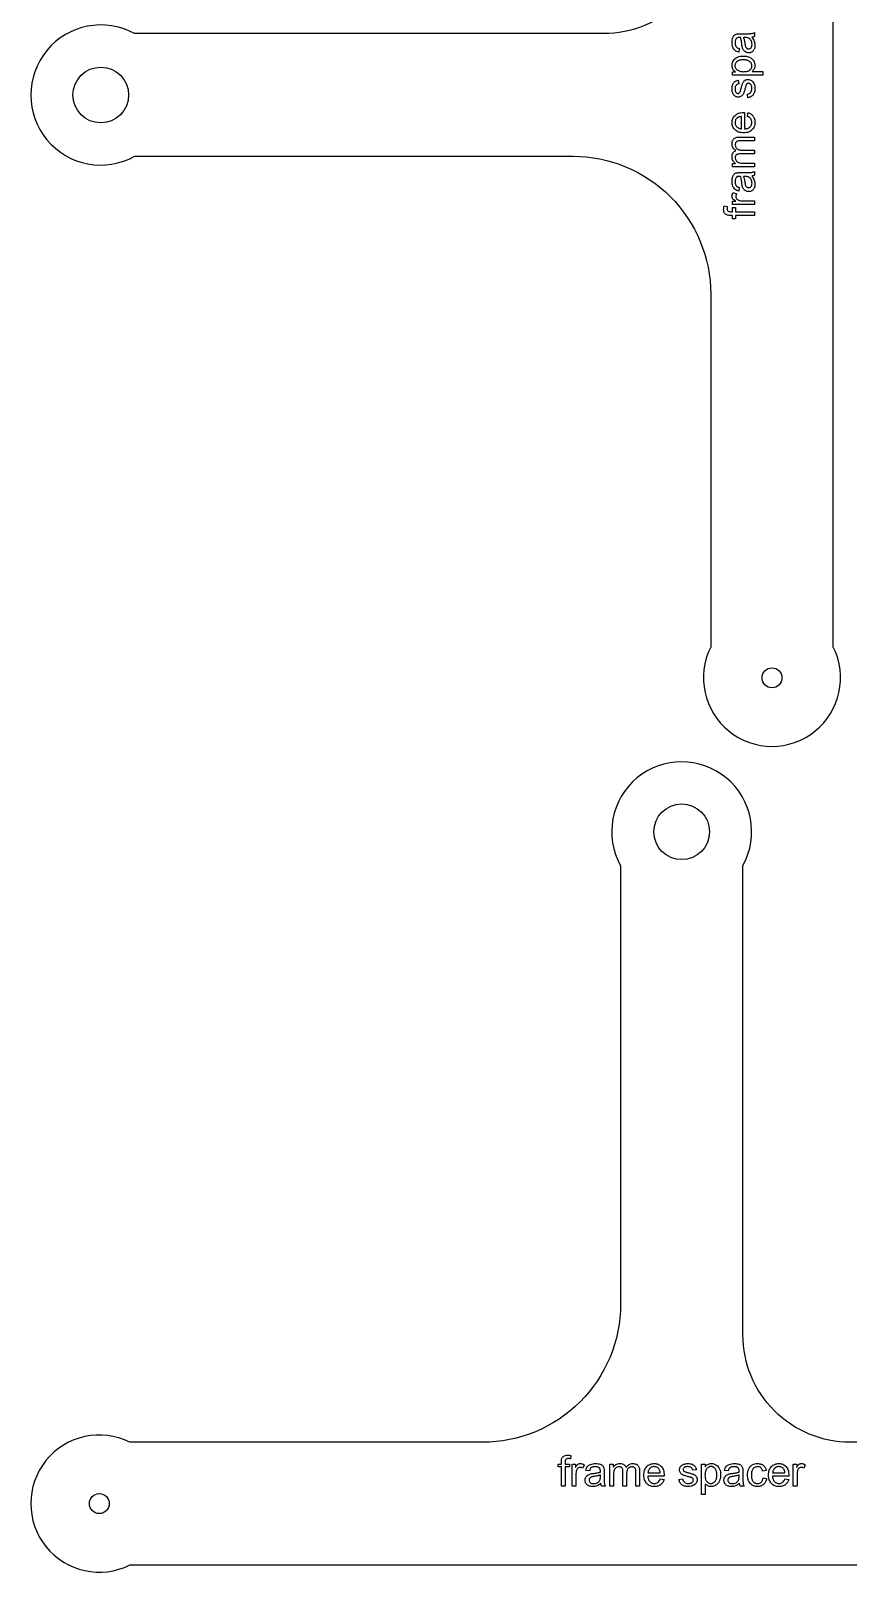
# Model space of a CAD drawing. Header units: millimetres. Extents: x 18 to 1175, y 18 to 1178.
# Drawn here: x 18 to 338, y 18 to 621 of the extents above; entities that cross this region are included whole.
import ezdxf

# ---------------------------------------------------------------- set-up
doc = ezdxf.new("R2010")
doc.units = ezdxf.units.MM
doc.layers.add('cut', color=5, linetype='Continuous', true_color=0x0000ff)
doc.layers.add('line engraving', color=1, linetype='Continuous', true_color=0xff0000)

msp = doc.modelspace()

# ---------------------------------------------------------------- linework, layer by layer
at = {"layer": 'cut', "color": 5, "true_color": 0x0000ff}
for points in [[(242.19, 619.86), (58.59, 619.86, 1.695342), (58.69, 571.91), (230.19, 571.91, -0.414214), (284.19, 517.91), (284.19, 379.86, 1.618034), (332.19, 379.86), (332.19, 811.86, 1.618034), (284.19, 811.86), (284.19, 661.86, -0.414214)], [(296.83, 110.83), (296.83, 294.43, 1.695342), (248.89, 294.33), (248.89, 122.83, -0.414214), (194.89, 68.83), (56.83, 68.83, 1.618034), (56.83, 20.83), (488.83, 20.83, 1.618034), (488.83, 68.83), (338.83, 68.83, -0.414214)]]:
    msp.add_lwpolyline(points, format="xyb", close=True, dxfattribs=at)
for centre, radius in [((45.39, 595.86), 10.9), ((308.19, 367.86), 3.9), ((272.83, 307.63), 10.9), ((44.83, 44.83), 3.9)]:
    msp.add_circle(centre, radius, dxfattribs=at)
at = {"layer": 'line engraving', "color": 1, "true_color": 0xff0000}
for points in [[(300.27, 618.48), (300.59, 618.08), (300.85, 617.68), (301.07, 617.3), (301.24, 616.92), (301.36, 616.54), (301.45, 616.14), (301.5, 615.74), (301.52, 615.31), (301.51, 614.97), (301.48, 614.65), (301.42, 614.34), (301.35, 614.06), (301.25, 613.8), (301.13, 613.56), (300.99, 613.34), (300.83, 613.14), (300.65, 612.96), (300.46, 612.8), (300.26, 612.67), (300.04, 612.57), (299.81, 612.48), (299.58, 612.42), (299.32, 612.39), (299.06, 612.38), (298.75, 612.39), (298.46, 612.45), (298.18, 612.54), (297.91, 612.66), (297.66, 612.82), (297.44, 613), (297.24, 613.19), (297.07, 613.42), (296.92, 613.66), (296.79, 613.91), (296.68, 614.18), (296.59, 614.46), (296.54, 614.71), (296.48, 615), (296.43, 615.35), (296.38, 615.76), (296.32, 616.18), (296.27, 616.58), (296.21, 616.95), (296.15, 617.29), (296.08, 617.6), (296.01, 617.88), (295.95, 618.13), (295.87, 618.36), (295.74, 618.36), (295.63, 618.36), (295.55, 618.36), (295.49, 618.36), (295.28, 618.36), (295.08, 618.34), (294.9, 618.31), (294.74, 618.26), (294.59, 618.2), (294.45, 618.13), (294.34, 618.05), (294.24, 617.95), (294.12, 617.8), (294.02, 617.64), (293.94, 617.46), (293.87, 617.26), (293.82, 617.04), (293.78, 616.81), (293.75, 616.56), (293.75, 616.29), (293.75, 616.04), (293.77, 615.81), (293.8, 615.6), (293.84, 615.4), (293.89, 615.22), (293.95, 615.05), (294.02, 614.91), (294.11, 614.78), (294.32, 614.55), (294.61, 614.35), (294.96, 614.18), (295.38, 614.05), (295.19, 612.63), (294.75, 612.74), (294.36, 612.88), (294.01, 613.06), (293.71, 613.27), (293.45, 613.51), (293.21, 613.81), (293.01, 614.16), (292.84, 614.55), (292.71, 614.99), (292.62, 615.46), (292.56, 615.97), (292.54, 616.5), (292.56, 617.03), (292.61, 617.5), (292.69, 617.92), (292.8, 618.29), (292.94, 618.61), (293.09, 618.89), (293.26, 619.12), (293.45, 619.3), (293.66, 619.45), (293.9, 619.58), (294.16, 619.68), (294.44, 619.75), (294.67, 619.79), (294.96, 619.81), (295.34, 619.82), (295.79, 619.83), (297.73, 619.83), (298.21, 619.83), (298.65, 619.83), (299.04, 619.84), (299.38, 619.85), (299.68, 619.86), (299.93, 619.88), (300.14, 619.9), (300.3, 619.92), (300.56, 619.98), (300.82, 620.06), (301.08, 620.16), (301.33, 620.29), (301.33, 618.77), (301.09, 618.66), (300.84, 618.58), (300.56, 618.52), (300.27, 618.48)], [(297.01, 618.36), (297.09, 618.14), (297.17, 617.91), (297.24, 617.65), (297.31, 617.36), (297.38, 617.05), (297.45, 616.72), (297.51, 616.36), (297.56, 615.98), (297.63, 615.56), (297.7, 615.21), (297.78, 614.93), (297.86, 614.71), (297.95, 614.53), (298.06, 614.38), (298.18, 614.24), (298.33, 614.13), (298.49, 614.04), (298.66, 613.98), (298.84, 613.94), (299.02, 613.93), (299.3, 613.96), (299.55, 614.04), (299.79, 614.18), (299.99, 614.37), (300.16, 614.62), (300.28, 614.91), (300.36, 615.26), (300.38, 615.66), (300.36, 616.07), (300.29, 616.46), (300.17, 616.82), (300.01, 617.16), (299.81, 617.46), (299.58, 617.73), (299.31, 617.95), (299, 618.12), (298.73, 618.22), (298.39, 618.3), (298, 618.34), (297.55, 618.36), (297.01, 618.36)], [(304.62, 603.66), (292.74, 603.66), (292.74, 604.98), (293.85, 604.98), (293.54, 605.23), (293.28, 605.48), (293.05, 605.75), (292.87, 606.04), (292.73, 606.35), (292.62, 606.7), (292.56, 607.07), (292.54, 607.47), (292.58, 608.01), (292.68, 608.51), (292.86, 608.98), (293.11, 609.42), (293.42, 609.81), (293.79, 610.15), (294.22, 610.45), (294.71, 610.69), (295.23, 610.87), (295.79, 611.01), (296.36, 611.09), (296.97, 611.11), (297.61, 611.09), (298.22, 611), (298.8, 610.85), (299.34, 610.64), (299.6, 610.52), (299.84, 610.38), (300.06, 610.23), (300.27, 610.06), (300.47, 609.88), (300.65, 609.69), (300.81, 609.49), (300.96, 609.27), (301.2, 608.81), (301.38, 608.34), (301.49, 607.86), (301.52, 607.37), (301.5, 607.01), (301.44, 606.68), (301.35, 606.36), (301.21, 606.06), (301.05, 605.79), (300.87, 605.54), (300.66, 605.31), (300.44, 605.11), (304.62, 605.11), (304.62, 603.66)], [(297.08, 604.97), (297.48, 604.99), (297.85, 605.02), (298.2, 605.07), (298.52, 605.14), (298.81, 605.24), (299.08, 605.35), (299.32, 605.49), (299.53, 605.65), (299.72, 605.82), (299.88, 606), (300.01, 606.19), (300.13, 606.39), (300.21, 606.6), (300.27, 606.81), (300.31, 607.04), (300.32, 607.27), (300.31, 607.51), (300.27, 607.74), (300.21, 607.96), (300.12, 608.17), (300, 608.38), (299.86, 608.57), (299.69, 608.76), (299.5, 608.93), (299.28, 609.1), (299.04, 609.24), (298.76, 609.36), (298.46, 609.45), (298.12, 609.53), (297.76, 609.58), (297.37, 609.62), (296.96, 609.63), (296.56, 609.62), (296.19, 609.58), (295.84, 609.53), (295.52, 609.46), (295.23, 609.36), (294.96, 609.25), (294.72, 609.11), (294.5, 608.95), (294.31, 608.78), (294.14, 608.6), (294, 608.41), (293.89, 608.21), (293.8, 608), (293.73, 607.79), (293.69, 607.57), (293.68, 607.34), (293.7, 607.11), (293.74, 606.89), (293.8, 606.67), (293.9, 606.46), (294.02, 606.26), (294.17, 606.06), (294.35, 605.87), (294.55, 605.69), (294.78, 605.52), (295.04, 605.38), (295.31, 605.25), (295.62, 605.15), (295.95, 605.08), (296.3, 605.02), (296.68, 604.99), (297.08, 604.97)], [(298.76, 594.79), (298.54, 596.23), (298.94, 596.32), (299.3, 596.46), (299.61, 596.66), (299.86, 596.91), (300.06, 597.21), (300.21, 597.57), (300.29, 597.98), (300.32, 598.45), (300.32, 598.7), (300.3, 598.92), (300.27, 599.13), (300.22, 599.33), (300.16, 599.51), (300.09, 599.67), (300.01, 599.81), (299.91, 599.94), (299.7, 600.16), (299.47, 600.31), (299.22, 600.4), (298.96, 600.43), (298.72, 600.4), (298.52, 600.32), (298.33, 600.19), (298.18, 600), (298.13, 599.91), (298.08, 599.79), (298.02, 599.65), (297.96, 599.48), (297.9, 599.28), (297.83, 599.05), (297.76, 598.79), (297.69, 598.51), (297.59, 598.13), (297.49, 597.77), (297.4, 597.45), (297.31, 597.16), (297.22, 596.89), (297.14, 596.66), (297.06, 596.46), (296.99, 596.29), (296.82, 596), (296.63, 595.75), (296.42, 595.53), (296.17, 595.35), (295.9, 595.21), (295.62, 595.11), (295.33, 595.05), (295.02, 595.03), (294.73, 595.05), (294.46, 595.1), (294.2, 595.18), (293.95, 595.3), (293.72, 595.44), (293.5, 595.61), (293.31, 595.8), (293.14, 596.01), (293.02, 596.2), (292.91, 596.41), (292.81, 596.66), (292.72, 596.94), (292.64, 597.24), (292.58, 597.55), (292.55, 597.87), (292.54, 598.2), (292.56, 598.69), (292.61, 599.15), (292.71, 599.57), (292.83, 599.97), (292.99, 600.33), (293.18, 600.64), (293.39, 600.89), (293.62, 601.1), (293.89, 601.27), (294.2, 601.41), (294.56, 601.52), (294.95, 601.6), (295.15, 600.18), (294.83, 600.11), (294.56, 599.99), (294.31, 599.83), (294.11, 599.62), (293.95, 599.36), (293.83, 599.05), (293.76, 598.7), (293.74, 598.3), (293.74, 598.06), (293.76, 597.84), (293.79, 597.63), (293.82, 597.44), (293.87, 597.27), (293.93, 597.12), (293.99, 596.99), (294.07, 596.87), (294.24, 596.68), (294.43, 596.55), (294.63, 596.47), (294.85, 596.44), (294.98, 596.45), (295.12, 596.48), (295.24, 596.54), (295.36, 596.62), (295.47, 596.72), (295.57, 596.85), (295.66, 597), (295.74, 597.18), (295.77, 597.24), (295.8, 597.34), (295.84, 597.46), (295.88, 597.61), (295.93, 597.78), (295.98, 597.98), (296.05, 598.21), (296.12, 598.46), (296.22, 598.83), (296.31, 599.18), (296.41, 599.49), (296.49, 599.77), (296.57, 600.03), (296.65, 600.25), (296.72, 600.45), (296.79, 600.62), (296.94, 600.91), (297.11, 601.16), (297.32, 601.39), (297.56, 601.58), (297.82, 601.73), (298.12, 601.84), (298.45, 601.9), (298.8, 601.93), (299.16, 601.9), (299.51, 601.82), (299.85, 601.69), (300.17, 601.5), (300.48, 601.26), (300.74, 600.98), (300.97, 600.65), (301.17, 600.27), (301.32, 599.86), (301.43, 599.42), (301.5, 598.96), (301.52, 598.46), (301.51, 598.06), (301.48, 597.68), (301.42, 597.32), (301.35, 596.99), (301.25, 596.68), (301.13, 596.4), (300.99, 596.14), (300.83, 595.91), (300.64, 595.7), (300.44, 595.51), (300.21, 595.34), (299.96, 595.19), (299.69, 595.06), (299.4, 594.95), (299.09, 594.86), (298.76, 594.79)], [(298.56, 587.44), (298.75, 588.94), (299.07, 588.84), (299.37, 588.73), (299.65, 588.59), (299.92, 588.43), (300.16, 588.26), (300.39, 588.07), (300.6, 587.85), (300.79, 587.62), (300.96, 587.37), (301.11, 587.11), (301.24, 586.83), (301.34, 586.53), (301.42, 586.21), (301.48, 585.88), (301.51, 585.53), (301.52, 585.16), (301.5, 584.7), (301.45, 584.27), (301.36, 583.86), (301.23, 583.47), (301.07, 583.11), (300.87, 582.78), (300.63, 582.46), (300.36, 582.17), (300.06, 581.92), (299.72, 581.69), (299.36, 581.5), (298.97, 581.35), (298.54, 581.23), (298.09, 581.14), (297.61, 581.09), (297.1, 581.07), (296.58, 581.09), (296.08, 581.14), (295.61, 581.23), (295.18, 581.35), (294.77, 581.51), (294.4, 581.7), (294.05, 581.92), (293.74, 582.19), (293.46, 582.48), (293.21, 582.79), (293.01, 583.12), (292.84, 583.47), (292.71, 583.84), (292.62, 584.23), (292.56, 584.65), (292.54, 585.08), (292.56, 585.5), (292.61, 585.9), (292.71, 586.29), (292.83, 586.65), (293, 586.99), (293.2, 587.31), (293.44, 587.61), (293.71, 587.9), (294.02, 588.15), (294.36, 588.38), (294.73, 588.56), (295.13, 588.72), (295.55, 588.84), (296.01, 588.92), (296.5, 588.97), (297.01, 588.99), (297.09, 588.99), (297.18, 588.99), (297.28, 588.99), (297.4, 588.98), (297.4, 582.57), (297.75, 582.6), (298.07, 582.66), (298.37, 582.73), (298.65, 582.82), (298.91, 582.93), (299.15, 583.06), (299.37, 583.21), (299.57, 583.38), (299.75, 583.56), (299.9, 583.76), (300.03, 583.97), (300.14, 584.18), (300.22, 584.41), (300.28, 584.66), (300.31, 584.91), (300.32, 585.17), (300.3, 585.56), (300.22, 585.91), (300.09, 586.24), (299.9, 586.54), (299.66, 586.81), (299.36, 587.05), (298.99, 587.26), (298.56, 587.44)], [(296.21, 582.66), (296.21, 587.45), (295.94, 587.42), (295.7, 587.38), (295.47, 587.33), (295.26, 587.27), (295.06, 587.19), (294.88, 587.11), (294.72, 587.01), (294.58, 586.9), (294.38, 586.72), (294.21, 586.53), (294.07, 586.32), (293.95, 586.1), (293.86, 585.87), (293.79, 585.63), (293.75, 585.37), (293.74, 585.1), (293.75, 584.85), (293.78, 584.62), (293.83, 584.39), (293.91, 584.18), (294, 583.97), (294.12, 583.77), (294.25, 583.59), (294.41, 583.41), (294.58, 583.25), (294.77, 583.11), (294.98, 582.99), (295.19, 582.88), (295.43, 582.8), (295.67, 582.73), (295.93, 582.68), (296.21, 582.66)], [(301.33, 567.75), (292.74, 567.75), (292.74, 569.06), (293.94, 569.06), (293.64, 569.28), (293.37, 569.53), (293.13, 569.81), (292.93, 570.13), (292.76, 570.48), (292.64, 570.85), (292.57, 571.24), (292.54, 571.66), (292.57, 572.12), (292.64, 572.53), (292.76, 572.9), (292.94, 573.23), (293.16, 573.51), (293.41, 573.75), (293.71, 573.94), (294.05, 574.09), (293.69, 574.35), (293.39, 574.64), (293.13, 574.94), (292.92, 575.26), (292.75, 575.6), (292.64, 575.96), (292.56, 576.34), (292.54, 576.74), (292.55, 577.05), (292.59, 577.34), (292.64, 577.62), (292.72, 577.87), (292.82, 578.11), (292.94, 578.33), (293.08, 578.53), (293.25, 578.71), (293.44, 578.87), (293.65, 579.01), (293.89, 579.13), (294.15, 579.22), (294.43, 579.3), (294.74, 579.35), (295.07, 579.38), (295.43, 579.4), (301.33, 579.4), (301.33, 577.95), (295.91, 577.95), (295.51, 577.94), (295.16, 577.91), (294.88, 577.87), (294.66, 577.81), (294.47, 577.72), (294.31, 577.61), (294.16, 577.46), (294.04, 577.29), (293.94, 577.1), (293.86, 576.89), (293.82, 576.66), (293.8, 576.42), (293.81, 576.2), (293.84, 575.98), (293.89, 575.78), (293.95, 575.59), (294.04, 575.41), (294.14, 575.23), (294.26, 575.07), (294.41, 574.91), (294.57, 574.77), (294.75, 574.65), (294.96, 574.55), (295.19, 574.46), (295.44, 574.4), (295.72, 574.35), (296.01, 574.32), (296.34, 574.32), (301.33, 574.32), (301.33, 572.86), (295.74, 572.86), (295.29, 572.84), (294.9, 572.77), (294.56, 572.66), (294.29, 572.5), (294.17, 572.41), (294.08, 572.3), (293.99, 572.17), (293.92, 572.03), (293.87, 571.88), (293.83, 571.71), (293.81, 571.53), (293.8, 571.34), (293.82, 571.04), (293.88, 570.75), (293.99, 570.47), (294.13, 570.2), (294.31, 569.96), (294.53, 569.75), (294.78, 569.58), (295.07, 569.45), (295.42, 569.34), (295.83, 569.27), (296.32, 569.23), (296.87, 569.21), (301.33, 569.21), (301.33, 567.75)], [(300.27, 564.15), (300.59, 563.75), (300.85, 563.35), (301.07, 562.97), (301.24, 562.59), (301.36, 562.21), (301.45, 561.81), (301.5, 561.41), (301.52, 560.98), (301.51, 560.64), (301.48, 560.32), (301.42, 560.01), (301.35, 559.73), (301.25, 559.47), (301.13, 559.23), (300.99, 559.01), (300.83, 558.81), (300.65, 558.63), (300.46, 558.47), (300.26, 558.34), (300.04, 558.24), (299.81, 558.15), (299.58, 558.09), (299.32, 558.06), (299.06, 558.05), (298.75, 558.06), (298.46, 558.12), (298.18, 558.21), (297.91, 558.33), (297.66, 558.49), (297.44, 558.67), (297.24, 558.87), (297.07, 559.09), (296.92, 559.33), (296.79, 559.58), (296.68, 559.85), (296.59, 560.13), (296.54, 560.38), (296.48, 560.67), (296.43, 561.02), (296.38, 561.43), (296.32, 561.85), (296.27, 562.25), (296.21, 562.62), (296.15, 562.96), (296.08, 563.27), (296.01, 563.55), (295.95, 563.8), (295.87, 564.03), (295.74, 564.03), (295.63, 564.03), (295.55, 564.03), (295.49, 564.03), (295.28, 564.03), (295.08, 564.01), (294.9, 563.98), (294.74, 563.93), (294.59, 563.87), (294.45, 563.8), (294.34, 563.72), (294.24, 563.62), (294.12, 563.47), (294.02, 563.31), (293.94, 563.13), (293.87, 562.93), (293.82, 562.71), (293.78, 562.48), (293.75, 562.23), (293.75, 561.96), (293.75, 561.71), (293.77, 561.48), (293.8, 561.27), (293.84, 561.07), (293.89, 560.89), (293.95, 560.72), (294.02, 560.58), (294.11, 560.45), (294.32, 560.22), (294.61, 560.02), (294.96, 559.85), (295.38, 559.72), (295.19, 558.3), (294.75, 558.41), (294.36, 558.55), (294.01, 558.73), (293.71, 558.94), (293.45, 559.18), (293.21, 559.48), (293.01, 559.83), (292.84, 560.22), (292.71, 560.66), (292.62, 561.13), (292.56, 561.64), (292.54, 562.17), (292.56, 562.7), (292.61, 563.17), (292.69, 563.59), (292.8, 563.96), (292.94, 564.28), (293.09, 564.56), (293.26, 564.79), (293.45, 564.97), (293.66, 565.12), (293.9, 565.25), (294.16, 565.35), (294.44, 565.42), (294.67, 565.46), (294.96, 565.48), (295.34, 565.49), (295.79, 565.5), (297.73, 565.5), (298.21, 565.5), (298.65, 565.5), (299.04, 565.51), (299.38, 565.52), (299.68, 565.53), (299.93, 565.55), (300.14, 565.57), (300.3, 565.59), (300.56, 565.65), (300.82, 565.73), (301.08, 565.83), (301.33, 565.96), (301.33, 564.44), (301.09, 564.33), (300.84, 564.25), (300.56, 564.19), (300.27, 564.15)], [(297.01, 564.03), (297.09, 563.81), (297.17, 563.58), (297.24, 563.32), (297.31, 563.03), (297.38, 562.72), (297.45, 562.39), (297.51, 562.03), (297.56, 561.65), (297.63, 561.23), (297.7, 560.88), (297.78, 560.6), (297.86, 560.38), (297.95, 560.2), (298.06, 560.05), (298.18, 559.91), (298.33, 559.8), (298.49, 559.71), (298.66, 559.65), (298.84, 559.61), (299.02, 559.6), (299.3, 559.63), (299.55, 559.71), (299.79, 559.85), (299.99, 560.04), (300.16, 560.29), (300.28, 560.58), (300.36, 560.93), (300.38, 561.33), (300.36, 561.74), (300.29, 562.13), (300.17, 562.49), (300.01, 562.83), (299.81, 563.13), (299.58, 563.4), (299.31, 563.62), (299, 563.79), (298.73, 563.89), (298.39, 563.97), (298, 564.01), (297.55, 564.03), (297.01, 564.03)], [(301.33, 553.01), (292.74, 553.01), (292.74, 554.32), (294.04, 554.32), (293.62, 554.56), (293.28, 554.8), (293.02, 555.03), (292.83, 555.24), (292.71, 555.46), (292.61, 555.69), (292.56, 555.93), (292.54, 556.18), (292.57, 556.55), (292.66, 556.92), (292.81, 557.3), (293.01, 557.67), (294.36, 557.17), (294.22, 556.91), (294.12, 556.64), (294.07, 556.37), (294.05, 556.11), (294.06, 555.87), (294.12, 555.65), (294.21, 555.44), (294.33, 555.25), (294.49, 555.07), (294.68, 554.92), (294.89, 554.8), (295.13, 554.71), (295.53, 554.6), (295.94, 554.52), (296.38, 554.48), (296.83, 554.46), (301.33, 554.46), (301.33, 553.01)], [(301.33, 548.77), (293.87, 548.77), (293.87, 547.48), (292.74, 547.48), (292.74, 548.77), (291.82, 548.77), (291.42, 548.78), (291.07, 548.81), (290.77, 548.85), (290.54, 548.92), (290.27, 549.05), (290.02, 549.21), (289.81, 549.42), (289.62, 549.66), (289.46, 549.95), (289.35, 550.3), (289.29, 550.7), (289.26, 551.15), (289.27, 551.46), (289.3, 551.79), (289.35, 552.14), (289.41, 552.51), (290.68, 552.29), (290.65, 552.06), (290.62, 551.85), (290.6, 551.63), (290.6, 551.43), (290.62, 551.12), (290.67, 550.86), (290.76, 550.65), (290.88, 550.49), (291.06, 550.37), (291.29, 550.29), (291.59, 550.23), (291.94, 550.22), (292.74, 550.22), (292.74, 551.89), (293.87, 551.89), (293.87, 550.22), (301.33, 550.22), (301.33, 548.77)], [(225.74, 51.7), (225.74, 59.16), (224.46, 59.16), (224.46, 60.29), (225.74, 60.29), (225.74, 61.2), (225.75, 61.61), (225.78, 61.96), (225.83, 62.25), (225.9, 62.49), (226.02, 62.76), (226.19, 63), (226.39, 63.22), (226.64, 63.41), (226.93, 63.56), (227.27, 63.67), (227.67, 63.74), (228.12, 63.76), (228.44, 63.75), (228.77, 63.72), (229.12, 63.68), (229.48, 63.61), (229.26, 62.34), (229.04, 62.38), (228.82, 62.41), (228.61, 62.42), (228.4, 62.43), (228.1, 62.41), (227.84, 62.35), (227.63, 62.27), (227.47, 62.14), (227.35, 61.97), (227.26, 61.74), (227.21, 61.44), (227.19, 61.08), (227.19, 60.29), (228.87, 60.29), (228.87, 59.16), (227.19, 59.16), (227.19, 51.7), (225.74, 51.7)], [(229.98, 51.7), (229.98, 60.29), (231.29, 60.29), (231.29, 58.99), (231.54, 59.41), (231.77, 59.75), (232, 60.01), (232.22, 60.19), (232.44, 60.32), (232.66, 60.41), (232.9, 60.47), (233.15, 60.48), (233.52, 60.45), (233.9, 60.37), (234.27, 60.22), (234.65, 60.01), (234.15, 58.66), (233.88, 58.8), (233.61, 58.9), (233.35, 58.96), (233.08, 58.98), (232.85, 58.96), (232.63, 58.91), (232.42, 58.82), (232.22, 58.69), (232.05, 58.53), (231.9, 58.35), (231.78, 58.14), (231.68, 57.9), (231.57, 57.5), (231.5, 57.08), (231.45, 56.65), (231.44, 56.2), (231.44, 51.7), (229.98, 51.7)], [(241.12, 52.76), (240.72, 52.44), (240.33, 52.17), (239.94, 51.95), (239.56, 51.79), (239.18, 51.66), (238.79, 51.58), (238.38, 51.52), (237.96, 51.5), (237.61, 51.52), (237.29, 51.55), (236.99, 51.6), (236.71, 51.68), (236.44, 51.77), (236.2, 51.89), (235.98, 52.03), (235.78, 52.2), (235.6, 52.37), (235.45, 52.57), (235.32, 52.77), (235.21, 52.98), (235.13, 53.21), (235.07, 53.45), (235.03, 53.7), (235.02, 53.96), (235.04, 54.27), (235.09, 54.57), (235.18, 54.85), (235.31, 55.12), (235.46, 55.36), (235.64, 55.59), (235.84, 55.78), (236.06, 55.95), (236.3, 56.1), (236.56, 56.23), (236.83, 56.34), (237.11, 56.43), (237.35, 56.49), (237.65, 56.54), (238, 56.6), (238.4, 56.65), (238.83, 56.7), (239.23, 56.76), (239.6, 56.82), (239.93, 56.88), (240.24, 56.94), (240.53, 57.01), (240.78, 57.08), (241, 57.15), (241, 57.29), (241.01, 57.4), (241.01, 57.48), (241.01, 57.53), (241, 57.75), (240.98, 57.94), (240.95, 58.12), (240.91, 58.29), (240.85, 58.44), (240.78, 58.57), (240.69, 58.69), (240.6, 58.78), (240.45, 58.9), (240.28, 59), (240.1, 59.09), (239.9, 59.16), (239.69, 59.21), (239.45, 59.25), (239.2, 59.27), (238.94, 59.28), (238.69, 59.27), (238.46, 59.26), (238.24, 59.23), (238.04, 59.19), (237.86, 59.14), (237.7, 59.08), (237.55, 59), (237.42, 58.92), (237.19, 58.7), (236.99, 58.42), (236.83, 58.07), (236.7, 57.64), (235.27, 57.84), (235.39, 58.27), (235.53, 58.66), (235.71, 59.01), (235.91, 59.31), (236.16, 59.58), (236.46, 59.81), (236.8, 60.01), (237.2, 60.18), (237.64, 60.31), (238.11, 60.41), (238.61, 60.46), (239.15, 60.48), (239.67, 60.47), (240.14, 60.42), (240.57, 60.34), (240.94, 60.22), (241.26, 60.09), (241.53, 59.93), (241.76, 59.76), (241.95, 59.57), (242.1, 59.36), (242.22, 59.13), (242.32, 58.87), (242.4, 58.58), (242.43, 58.36), (242.45, 58.06), (242.47, 57.69), (242.47, 57.24), (242.47, 55.3), (242.47, 54.81), (242.48, 54.38), (242.49, 53.99), (242.5, 53.64), (242.51, 53.34), (242.52, 53.09), (242.54, 52.89), (242.57, 52.73), (242.62, 52.46), (242.7, 52.2), (242.81, 51.95), (242.93, 51.7), (241.41, 51.7), (241.31, 51.93), (241.23, 52.19), (241.16, 52.46), (241.12, 52.76)], [(244.73, 51.7), (244.73, 60.29), (246.03, 60.29), (246.03, 59.08), (246.25, 59.38), (246.5, 59.65), (246.79, 59.89), (247.11, 60.1), (247.46, 60.27), (247.83, 60.39), (248.22, 60.46), (248.64, 60.48), (249.09, 60.46), (249.51, 60.38), (249.88, 60.26), (250.2, 60.09), (250.49, 59.87), (250.72, 59.61), (250.92, 59.32), (251.06, 58.98), (251.33, 59.33), (251.61, 59.64), (251.91, 59.9), (252.24, 60.11), (252.58, 60.27), (252.94, 60.39), (253.32, 60.46), (253.72, 60.48), (254.03, 60.47), (254.32, 60.44), (254.59, 60.38), (254.85, 60.31), (255.08, 60.21), (255.3, 60.09), (255.5, 59.94), (255.68, 59.78), (255.84, 59.59), (255.98, 59.37), (256.1, 59.14), (256.2, 58.88), (256.27, 58.59), (256.33, 58.28), (256.36, 57.95), (256.37, 57.6), (256.37, 51.7), (254.92, 51.7), (254.92, 57.11), (254.91, 57.52), (254.89, 57.86), (254.84, 58.15), (254.78, 58.37), (254.7, 58.55), (254.58, 58.72), (254.44, 58.86), (254.27, 58.99), (254.07, 59.09), (253.86, 59.16), (253.64, 59.21), (253.39, 59.22), (253.17, 59.21), (252.96, 59.18), (252.76, 59.14), (252.56, 59.07), (252.38, 58.99), (252.21, 58.88), (252.04, 58.76), (251.89, 58.62), (251.75, 58.46), (251.63, 58.27), (251.52, 58.07), (251.44, 57.84), (251.37, 57.58), (251.33, 57.31), (251.3, 57.01), (251.29, 56.69), (251.29, 51.7), (249.83, 51.7), (249.83, 57.28), (249.81, 57.74), (249.75, 58.13), (249.63, 58.46), (249.48, 58.74), (249.38, 58.85), (249.27, 58.95), (249.15, 59.03), (249.01, 59.1), (248.86, 59.15), (248.69, 59.19), (248.51, 59.21), (248.31, 59.22), (248.01, 59.2), (247.72, 59.14), (247.44, 59.04), (247.18, 58.9), (246.93, 58.72), (246.73, 58.5), (246.56, 58.24), (246.42, 57.95), (246.32, 57.61), (246.24, 57.19), (246.2, 56.71), (246.19, 56.16), (246.19, 51.7), (244.73, 51.7)], [(264.41, 54.47), (265.92, 54.28), (265.82, 53.96), (265.7, 53.66), (265.56, 53.37), (265.41, 53.11), (265.23, 52.86), (265.04, 52.63), (264.83, 52.42), (264.6, 52.23), (264.35, 52.06), (264.08, 51.91), (263.8, 51.79), (263.5, 51.69), (263.19, 51.61), (262.85, 51.55), (262.5, 51.52), (262.14, 51.5), (261.68, 51.52), (261.24, 51.58), (260.83, 51.67), (260.45, 51.79), (260.09, 51.96), (259.75, 52.16), (259.44, 52.39), (259.15, 52.67), (258.89, 52.97), (258.67, 53.3), (258.48, 53.67), (258.32, 54.06), (258.2, 54.48), (258.11, 54.93), (258.06, 55.41), (258.05, 55.92), (258.06, 56.45), (258.11, 56.94), (258.2, 57.41), (258.32, 57.85), (258.48, 58.25), (258.67, 58.63), (258.9, 58.97), (259.16, 59.29), (259.45, 59.57), (259.76, 59.81), (260.09, 60.02), (260.44, 60.18), (260.82, 60.32), (261.21, 60.41), (261.62, 60.47), (262.06, 60.48), (262.48, 60.47), (262.88, 60.41), (263.26, 60.32), (263.62, 60.19), (263.96, 60.03), (264.29, 59.82), (264.59, 59.59), (264.87, 59.31), (265.13, 59), (265.35, 58.66), (265.54, 58.3), (265.69, 57.9), (265.81, 57.47), (265.9, 57.01), (265.95, 56.53), (265.96, 56.01), (265.96, 55.94), (265.96, 55.85), (265.96, 55.74), (265.96, 55.62), (259.55, 55.62), (259.58, 55.28), (259.63, 54.96), (259.7, 54.65), (259.79, 54.37), (259.9, 54.11), (260.03, 53.87), (260.18, 53.65), (260.35, 53.45), (260.54, 53.28), (260.73, 53.12), (260.94, 53), (261.16, 52.89), (261.39, 52.81), (261.63, 52.75), (261.88, 52.71), (262.15, 52.7), (262.53, 52.73), (262.89, 52.81), (263.22, 52.94), (263.51, 53.12), (263.78, 53.36), (264.02, 53.67), (264.23, 54.04), (264.41, 54.47)], [(271.76, 54.26), (273.2, 54.49), (273.29, 54.08), (273.43, 53.72), (273.63, 53.42), (273.88, 53.16), (274.19, 52.96), (274.54, 52.82), (274.96, 52.73), (275.43, 52.7), (275.67, 52.71), (275.9, 52.73), (276.11, 52.76), (276.3, 52.8), (276.48, 52.86), (276.64, 52.93), (276.79, 53.01), (276.92, 53.11), (277.13, 53.32), (277.28, 53.55), (277.37, 53.8), (277.4, 54.07), (277.38, 54.3), (277.3, 54.51), (277.16, 54.69), (276.97, 54.85), (276.89, 54.9), (276.77, 54.95), (276.63, 55.01), (276.45, 55.07), (276.25, 55.13), (276.03, 55.2), (275.77, 55.27), (275.49, 55.34), (275.1, 55.44), (274.75, 55.53), (274.42, 55.63), (274.13, 55.72), (273.87, 55.8), (273.64, 55.88), (273.44, 55.96), (273.27, 56.04), (272.97, 56.2), (272.72, 56.39), (272.51, 56.61), (272.33, 56.86), (272.19, 57.12), (272.09, 57.4), (272.03, 57.7), (272.01, 58.01), (272.02, 58.29), (272.07, 58.56), (272.16, 58.82), (272.27, 59.07), (272.41, 59.31), (272.58, 59.52), (272.77, 59.71), (272.99, 59.89), (273.17, 60.01), (273.39, 60.12), (273.63, 60.22), (273.91, 60.31), (274.21, 60.39), (274.52, 60.44), (274.84, 60.47), (275.17, 60.48), (275.66, 60.47), (276.12, 60.41), (276.55, 60.32), (276.95, 60.19), (277.3, 60.03), (277.61, 59.85), (277.87, 59.64), (278.07, 59.4), (278.24, 59.13), (278.38, 58.82), (278.49, 58.47), (278.58, 58.07), (277.15, 57.88), (277.08, 58.19), (276.96, 58.47), (276.8, 58.71), (276.59, 58.91), (276.33, 59.08), (276.03, 59.19), (275.68, 59.26), (275.28, 59.29), (275.03, 59.28), (274.81, 59.27), (274.6, 59.24), (274.42, 59.2), (274.25, 59.16), (274.09, 59.1), (273.96, 59.03), (273.84, 58.95), (273.66, 58.78), (273.52, 58.59), (273.44, 58.39), (273.42, 58.18), (273.43, 58.04), (273.46, 57.91), (273.52, 57.79), (273.59, 57.67), (273.69, 57.56), (273.82, 57.45), (273.97, 57.36), (274.15, 57.28), (274.22, 57.26), (274.31, 57.23), (274.43, 57.19), (274.58, 57.15), (274.76, 57.1), (274.96, 57.04), (275.18, 56.98), (275.44, 56.91), (275.81, 56.81), (276.15, 56.71), (276.47, 56.62), (276.75, 56.53), (277, 56.45), (277.23, 56.37), (277.43, 56.3), (277.59, 56.23), (277.88, 56.09), (278.14, 55.91), (278.36, 55.7), (278.55, 55.47), (278.7, 55.2), (278.81, 54.91), (278.88, 54.58), (278.9, 54.22), (278.87, 53.86), (278.79, 53.52), (278.66, 53.18), (278.48, 52.85), (278.24, 52.55), (277.96, 52.28), (277.63, 52.05), (277.25, 51.86), (276.84, 51.7), (276.4, 51.59), (275.93, 51.53), (275.44, 51.5), (275.03, 51.52), (274.65, 51.55), (274.29, 51.6), (273.96, 51.68), (273.66, 51.78), (273.37, 51.9), (273.12, 52.04), (272.89, 52.2), (272.68, 52.38), (272.49, 52.59), (272.32, 52.82), (272.17, 53.06), (272.04, 53.33), (271.93, 53.62), (271.84, 53.93), (271.76, 54.26)], [(280.63, 48.41), (280.63, 60.29), (281.96, 60.29), (281.96, 59.17), (282.2, 59.48), (282.46, 59.75), (282.73, 59.97), (283.02, 60.16), (283.33, 60.3), (283.67, 60.4), (284.04, 60.46), (284.45, 60.48), (284.98, 60.45), (285.48, 60.34), (285.95, 60.17), (286.39, 59.92), (286.79, 59.61), (287.13, 59.23), (287.42, 58.81), (287.66, 58.32), (287.85, 57.79), (287.98, 57.24), (288.06, 56.66), (288.09, 56.06), (288.06, 55.42), (287.97, 54.81), (287.82, 54.23), (287.62, 53.68), (287.49, 53.43), (287.35, 53.19), (287.2, 52.96), (287.04, 52.75), (286.86, 52.56), (286.67, 52.38), (286.46, 52.21), (286.24, 52.07), (285.78, 51.82), (285.32, 51.64), (284.84, 51.54), (284.34, 51.5), (283.99, 51.52), (283.65, 51.58), (283.34, 51.68), (283.04, 51.81), (282.76, 51.98), (282.51, 52.16), (282.29, 52.36), (282.09, 52.59), (282.09, 48.41), (280.63, 48.41)], [(295.45, 52.76), (295.05, 52.44), (294.66, 52.17), (294.27, 51.95), (293.89, 51.79), (293.51, 51.66), (293.12, 51.58), (292.71, 51.52), (292.29, 51.5), (291.94, 51.52), (291.62, 51.55), (291.32, 51.6), (291.04, 51.68), (290.77, 51.77), (290.53, 51.89), (290.31, 52.03), (290.11, 52.2), (289.93, 52.37), (289.78, 52.57), (289.65, 52.77), (289.54, 52.98), (289.46, 53.21), (289.4, 53.45), (289.36, 53.7), (289.35, 53.96), (289.37, 54.27), (289.42, 54.57), (289.51, 54.85), (289.64, 55.12), (289.79, 55.36), (289.97, 55.59), (290.17, 55.78), (290.39, 55.95), (290.63, 56.1), (290.89, 56.23), (291.16, 56.34), (291.44, 56.43), (291.68, 56.49), (291.98, 56.54), (292.33, 56.6), (292.73, 56.65), (293.16, 56.7), (293.56, 56.76), (293.93, 56.82), (294.26, 56.88), (294.57, 56.94), (294.86, 57.01), (295.11, 57.08), (295.33, 57.15), (295.33, 57.29), (295.34, 57.4), (295.34, 57.48), (295.34, 57.53), (295.33, 57.75), (295.31, 57.94), (295.28, 58.12), (295.23, 58.29), (295.18, 58.44), (295.11, 58.57), (295.02, 58.69), (294.93, 58.78), (294.78, 58.9), (294.61, 59), (294.43, 59.09), (294.23, 59.16), (294.02, 59.21), (293.78, 59.25), (293.53, 59.27), (293.27, 59.28), (293.02, 59.27), (292.79, 59.26), (292.57, 59.23), (292.37, 59.19), (292.19, 59.14), (292.03, 59.08), (291.88, 59), (291.75, 58.92), (291.52, 58.7), (291.32, 58.42), (291.16, 58.07), (291.03, 57.64), (289.6, 57.84), (289.72, 58.27), (289.86, 58.66), (290.03, 59.01), (290.24, 59.31), (290.49, 59.58), (290.79, 59.81), (291.13, 60.01), (291.53, 60.18), (291.97, 60.31), (292.44, 60.41), (292.94, 60.46), (293.48, 60.48), (294, 60.47), (294.47, 60.42), (294.9, 60.34), (295.27, 60.22), (295.59, 60.09), (295.86, 59.93), (296.09, 59.76), (296.28, 59.57), (296.43, 59.36), (296.55, 59.13), (296.65, 58.87), (296.73, 58.58), (296.76, 58.36), (296.78, 58.06), (296.8, 57.69), (296.8, 57.24), (296.8, 55.3), (296.8, 54.81), (296.81, 54.38), (296.82, 53.99), (296.83, 53.64), (296.84, 53.34), (296.85, 53.09), (296.87, 52.89), (296.9, 52.73), (296.95, 52.46), (297.03, 52.2), (297.14, 51.95), (297.26, 51.7), (295.74, 51.7), (295.64, 51.93), (295.56, 52.19), (295.49, 52.46), (295.45, 52.76)], [(304.67, 54.85), (306.1, 54.66), (306.03, 54.3), (305.93, 53.96), (305.82, 53.64), (305.68, 53.34), (305.52, 53.06), (305.33, 52.8), (305.13, 52.56), (304.9, 52.34), (304.65, 52.15), (304.39, 51.98), (304.11, 51.83), (303.82, 51.71), (303.52, 51.62), (303.2, 51.56), (302.87, 51.52), (302.52, 51.5), (302.09, 51.52), (301.68, 51.58), (301.3, 51.67), (300.93, 51.79), (300.59, 51.95), (300.27, 52.15), (299.97, 52.39), (299.69, 52.66), (299.44, 52.96), (299.22, 53.3), (299.03, 53.66), (298.88, 54.06), (298.77, 54.49), (298.68, 54.95), (298.63, 55.44), (298.61, 55.96), (298.64, 56.64), (298.73, 57.27), (298.87, 57.85), (299.08, 58.4), (299.2, 58.65), (299.34, 58.89), (299.49, 59.11), (299.66, 59.31), (299.84, 59.5), (300.04, 59.67), (300.25, 59.82), (300.48, 59.96), (300.96, 60.19), (301.46, 60.35), (301.99, 60.45), (302.53, 60.48), (302.87, 60.47), (303.2, 60.44), (303.51, 60.38), (303.8, 60.31), (304.08, 60.21), (304.34, 60.09), (304.59, 59.94), (304.82, 59.78), (305.03, 59.59), (305.22, 59.38), (305.4, 59.16), (305.55, 58.92), (305.68, 58.66), (305.79, 58.38), (305.89, 58.08), (305.96, 57.77), (304.54, 57.55), (304.42, 57.95), (304.26, 58.31), (304.07, 58.6), (303.83, 58.85), (303.56, 59.04), (303.26, 59.18), (302.94, 59.26), (302.59, 59.29), (302.32, 59.27), (302.06, 59.24), (301.82, 59.18), (301.59, 59.09), (301.37, 58.98), (301.17, 58.84), (300.98, 58.68), (300.8, 58.5), (300.64, 58.29), (300.5, 58.05), (300.38, 57.78), (300.28, 57.48), (300.21, 57.15), (300.15, 56.8), (300.12, 56.41), (300.11, 56), (300.12, 55.58), (300.15, 55.2), (300.2, 54.84), (300.28, 54.51), (300.37, 54.21), (300.48, 53.94), (300.62, 53.7), (300.77, 53.49), (300.95, 53.3), (301.13, 53.14), (301.33, 53.01), (301.54, 52.9), (301.76, 52.81), (302, 52.75), (302.24, 52.71), (302.51, 52.7), (302.92, 52.73), (303.29, 52.83), (303.63, 53), (303.94, 53.23), (304.07, 53.37), (304.2, 53.53), (304.31, 53.7), (304.41, 53.89), (304.49, 54.11), (304.56, 54.33), (304.62, 54.58), (304.67, 54.85)], [(313.22, 54.47), (314.73, 54.28), (314.63, 53.96), (314.51, 53.66), (314.38, 53.37), (314.22, 53.11), (314.05, 52.86), (313.85, 52.63), (313.64, 52.42), (313.41, 52.23), (313.16, 52.06), (312.9, 51.91), (312.61, 51.79), (312.31, 51.69), (312, 51.61), (311.67, 51.55), (311.32, 51.52), (310.95, 51.5), (310.49, 51.52), (310.06, 51.58), (309.65, 51.67), (309.26, 51.79), (308.9, 51.96), (308.56, 52.16), (308.25, 52.39), (307.96, 52.67), (307.7, 52.97), (307.48, 53.3), (307.29, 53.67), (307.13, 54.06), (307.01, 54.48), (306.93, 54.93), (306.87, 55.41), (306.86, 55.92), (306.88, 56.45), (306.93, 56.94), (307.01, 57.41), (307.14, 57.85), (307.29, 58.25), (307.49, 58.63), (307.71, 58.97), (307.97, 59.29), (308.26, 59.57), (308.57, 59.81), (308.9, 60.02), (309.26, 60.18), (309.63, 60.32), (310.02, 60.41), (310.44, 60.47), (310.87, 60.48), (311.29, 60.47), (311.69, 60.41), (312.07, 60.32), (312.44, 60.19), (312.78, 60.03), (313.1, 59.82), (313.4, 59.59), (313.69, 59.31), (313.94, 59), (314.16, 58.66), (314.35, 58.3), (314.5, 57.9), (314.62, 57.47), (314.71, 57.01), (314.76, 56.53), (314.78, 56.01), (314.78, 55.94), (314.78, 55.85), (314.77, 55.74), (314.77, 55.62), (308.36, 55.62), (308.39, 55.28), (308.44, 54.96), (308.51, 54.65), (308.6, 54.37), (308.71, 54.11), (308.84, 53.87), (308.99, 53.65), (309.16, 53.45), (309.35, 53.28), (309.55, 53.12), (309.75, 53), (309.97, 52.89), (310.2, 52.81), (310.44, 52.75), (310.7, 52.71), (310.96, 52.7), (311.34, 52.73), (311.7, 52.81), (312.03, 52.94), (312.33, 53.12), (312.59, 53.36), (312.83, 53.67), (313.04, 54.04), (313.22, 54.47)], [(316.54, 51.7), (316.54, 60.29), (317.85, 60.29), (317.85, 58.99), (318.1, 59.41), (318.33, 59.75), (318.56, 60.01), (318.78, 60.19), (319, 60.32), (319.22, 60.41), (319.46, 60.47), (319.71, 60.48), (320.08, 60.45), (320.45, 60.37), (320.83, 60.22), (321.21, 60.01), (320.71, 58.66), (320.44, 58.8), (320.17, 58.9), (319.91, 58.96), (319.64, 58.98), (319.41, 58.96), (319.19, 58.91), (318.98, 58.82), (318.78, 58.69), (318.61, 58.53), (318.46, 58.35), (318.33, 58.14), (318.24, 57.9), (318.13, 57.5), (318.06, 57.08), (318.01, 56.65), (318, 56.2), (318, 51.7), (316.54, 51.7)], [(241, 56.01), (240.79, 55.93), (240.55, 55.85), (240.29, 55.78), (240.01, 55.71), (239.7, 55.64), (239.37, 55.58), (239.01, 55.52), (238.62, 55.46), (238.21, 55.39), (237.86, 55.32), (237.57, 55.25), (237.35, 55.17), (237.18, 55.08), (237.02, 54.97), (236.89, 54.84), (236.78, 54.7), (236.69, 54.54), (236.63, 54.37), (236.59, 54.19), (236.58, 54), (236.6, 53.72), (236.69, 53.47), (236.82, 53.24), (237.02, 53.03), (237.26, 52.86), (237.56, 52.74), (237.91, 52.67), (238.31, 52.64), (238.72, 52.67), (239.1, 52.74), (239.46, 52.85), (239.8, 53.01), (240.11, 53.21), (240.37, 53.45), (240.59, 53.72), (240.77, 54.02), (240.87, 54.3), (240.94, 54.63), (240.99, 55.02), (241, 55.48), (241, 56.01)], [(259.63, 56.82), (264.43, 56.82), (264.4, 57.08), (264.36, 57.33), (264.3, 57.56), (264.24, 57.77), (264.17, 57.96), (264.08, 58.14), (263.99, 58.3), (263.88, 58.45), (263.7, 58.64), (263.5, 58.81), (263.3, 58.96), (263.08, 59.08), (262.85, 59.17), (262.6, 59.23), (262.34, 59.27), (262.07, 59.29), (261.83, 59.28), (261.59, 59.24), (261.37, 59.19), (261.15, 59.12), (260.94, 59.02), (260.75, 58.91), (260.56, 58.77), (260.39, 58.62), (260.23, 58.44), (260.08, 58.25), (259.96, 58.05), (259.86, 57.83), (259.77, 57.6), (259.71, 57.35), (259.66, 57.09), (259.63, 56.82)], [(281.95, 55.95), (281.96, 55.54), (281.99, 55.17), (282.04, 54.82), (282.12, 54.5), (282.21, 54.21), (282.33, 53.94), (282.46, 53.71), (282.62, 53.49), (282.79, 53.31), (282.97, 53.15), (283.16, 53.01), (283.36, 52.9), (283.57, 52.81), (283.79, 52.75), (284.01, 52.71), (284.25, 52.7), (284.49, 52.71), (284.72, 52.75), (284.94, 52.82), (285.15, 52.91), (285.35, 53.02), (285.55, 53.16), (285.73, 53.33), (285.91, 53.52), (286.07, 53.74), (286.21, 53.99), (286.33, 54.27), (286.43, 54.57), (286.5, 54.9), (286.56, 55.26), (286.59, 55.65), (286.6, 56.07), (286.59, 56.46), (286.56, 56.84), (286.51, 57.18), (286.43, 57.5), (286.34, 57.8), (286.22, 58.07), (286.08, 58.31), (285.93, 58.53), (285.75, 58.72), (285.57, 58.88), (285.38, 59.02), (285.18, 59.14), (284.98, 59.23), (284.76, 59.29), (284.54, 59.33), (284.31, 59.34), (284.08, 59.33), (283.86, 59.29), (283.64, 59.22), (283.44, 59.13), (283.23, 59), (283.04, 58.85), (282.85, 58.68), (282.67, 58.47), (282.5, 58.24), (282.35, 57.99), (282.23, 57.71), (282.13, 57.41), (282.05, 57.08), (281.99, 56.73), (281.96, 56.35), (281.95, 55.95)], [(295.33, 56.01), (295.12, 55.93), (294.88, 55.85), (294.62, 55.78), (294.34, 55.71), (294.03, 55.64), (293.69, 55.58), (293.34, 55.52), (292.95, 55.46), (292.54, 55.39), (292.19, 55.32), (291.9, 55.25), (291.68, 55.17), (291.51, 55.08), (291.35, 54.97), (291.22, 54.84), (291.11, 54.7), (291.02, 54.54), (290.96, 54.37), (290.92, 54.19), (290.91, 54), (290.93, 53.72), (291.02, 53.47), (291.15, 53.24), (291.35, 53.03), (291.59, 52.86), (291.89, 52.74), (292.24, 52.67), (292.64, 52.64), (293.05, 52.67), (293.43, 52.74), (293.79, 52.85), (294.13, 53.01), (294.44, 53.21), (294.7, 53.45), (294.92, 53.72), (295.1, 54.02), (295.2, 54.3), (295.27, 54.63), (295.32, 55.02), (295.33, 55.48), (295.33, 56.01)], [(308.44, 56.82), (313.24, 56.82), (313.21, 57.08), (313.17, 57.33), (313.12, 57.56), (313.05, 57.77), (312.98, 57.96), (312.89, 58.14), (312.8, 58.3), (312.69, 58.45), (312.51, 58.64), (312.32, 58.81), (312.11, 58.96), (311.89, 59.08), (311.66, 59.17), (311.41, 59.23), (311.16, 59.27), (310.89, 59.29), (310.64, 59.28), (310.4, 59.24), (310.18, 59.19), (309.96, 59.12), (309.76, 59.02), (309.56, 58.91), (309.38, 58.77), (309.2, 58.62), (309.04, 58.44), (308.9, 58.25), (308.77, 58.05), (308.67, 57.83), (308.58, 57.6), (308.52, 57.35), (308.47, 57.09), (308.44, 56.82)]]:
    msp.add_lwpolyline(points, dxfattribs=at)

doc.saveas('drawing.dxf')
